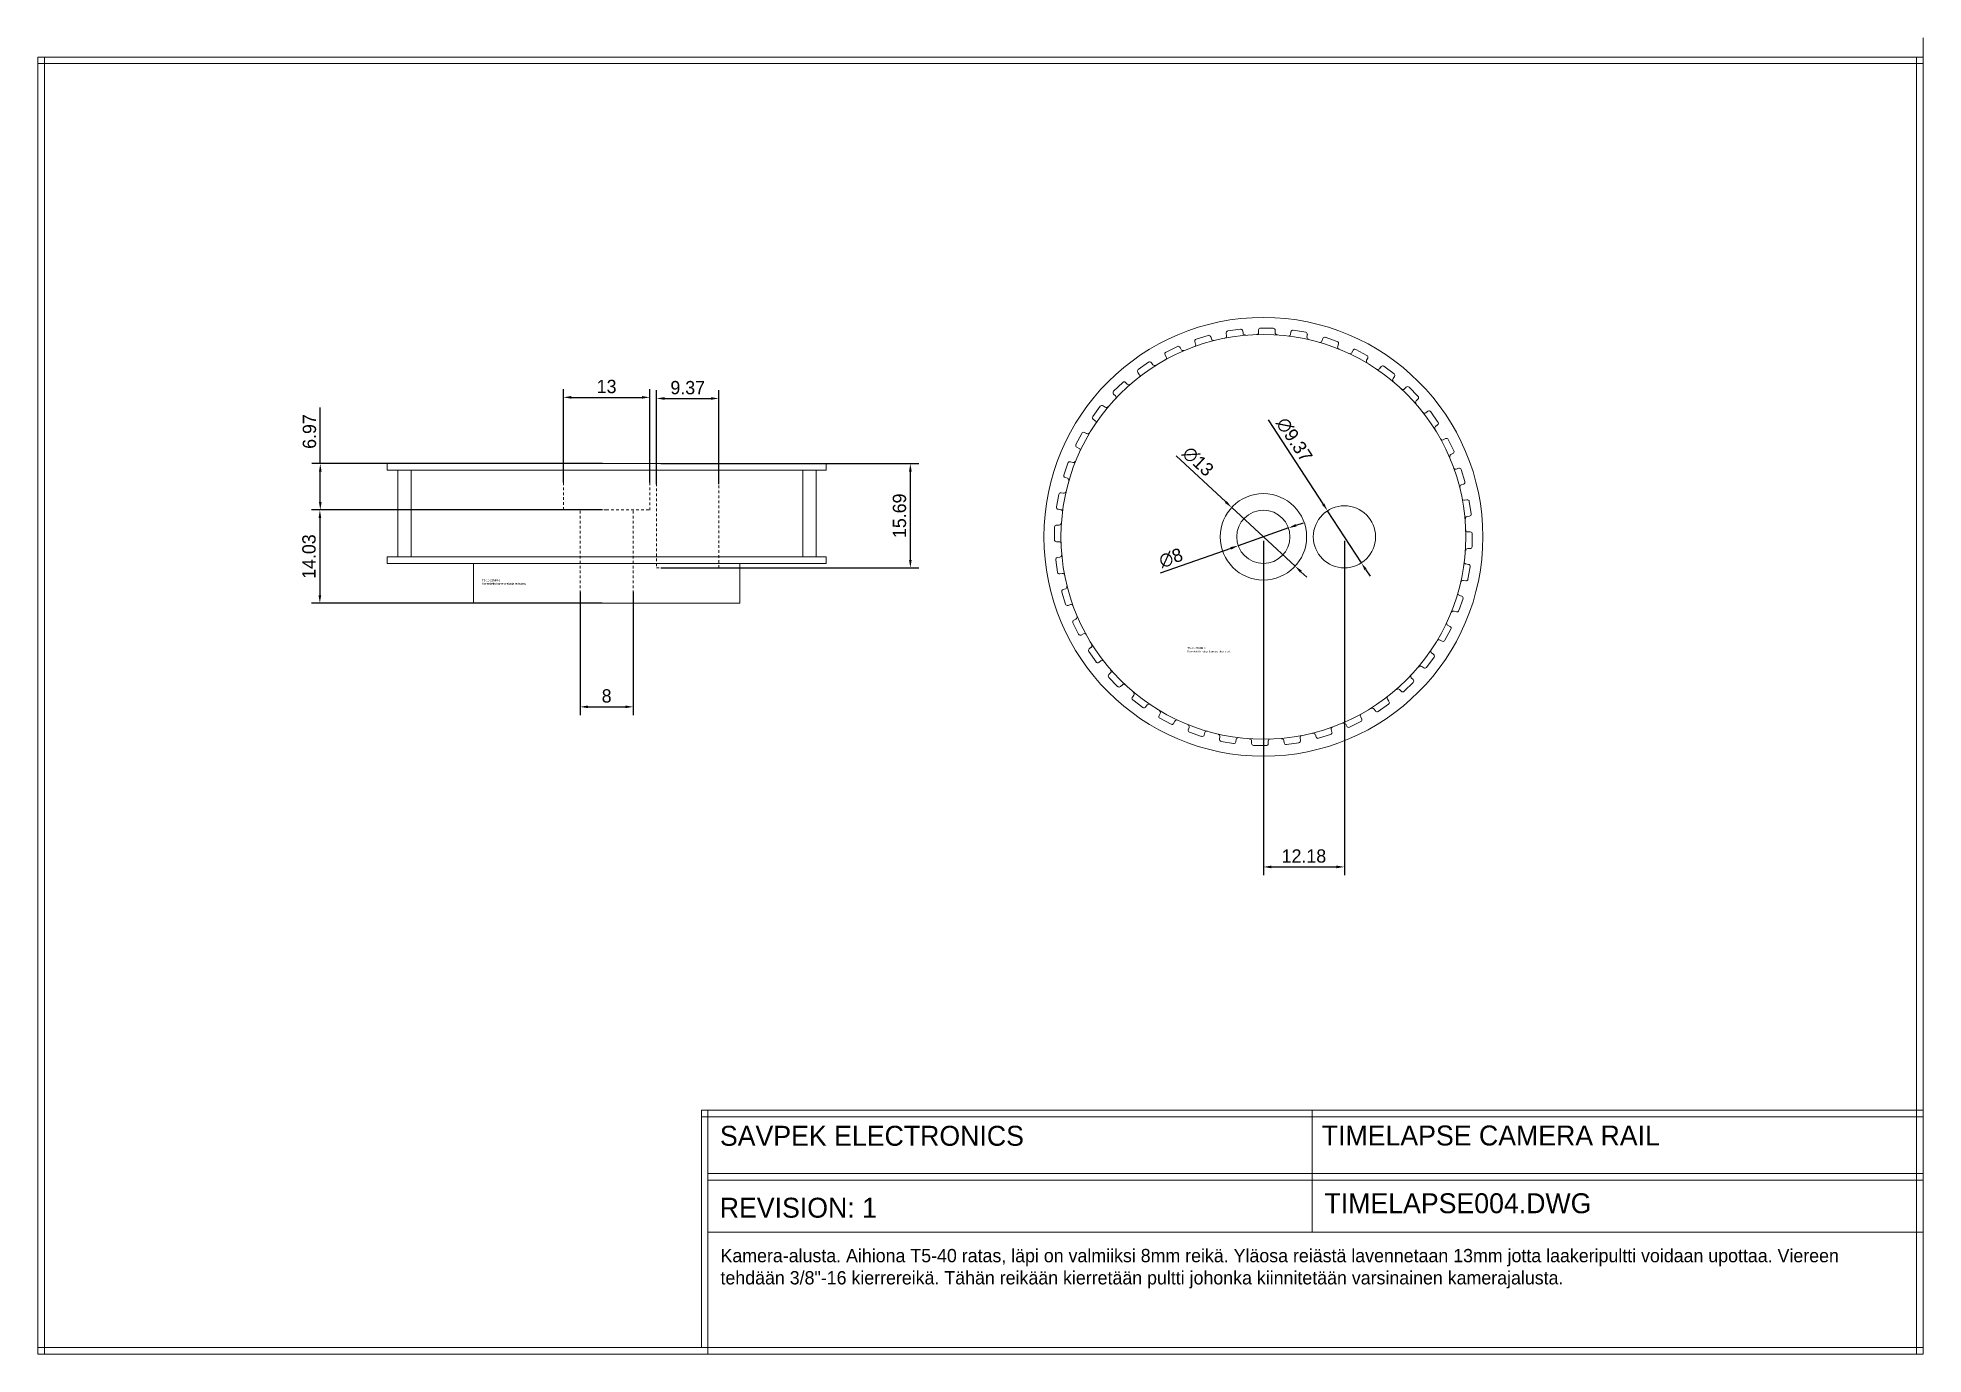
# Paper-space layout 'KAMERA-ALUSTA-RATAS' of a CAD drawing. Header units: millimetres. Extents: x 8 to 291, y 7 to 205.
import ezdxf

# ---------------------------------------------------------------- set-up
doc = ezdxf.new("R2010")
doc.units = ezdxf.units.MM
doc.linetypes.add('phl_center', pattern=[0.75, 0.4, -0.35])
doc.layers.add('ATTRIBUUTIT', color=61, linetype='Continuous', plot=False)
doc.layers.add('DIMENSIONS', color=50, linetype='Continuous')
doc.layers.add('RATTAAT', color=10, linetype='Continuous')
doc.dimstyles.new('SAVPEK_ISOT', dxfattribs={"dimtxt": 2, "dimasz": 1.2, "dimexe": 1.25, "dimexo": 0.625, "dimtad": 1, "dimdsep": 46, "dimtxsty": 'Standard', "dimcen": -2, "dimadec": 0, "dimazin": 0, "dimtfac": 1, "dimtmove": 0, "dimatfit": 3, "dimfxl": 0, "dimarcsym": 0})

# ---------------------------------------------------------------- blocks, each defined once
blk = doc.blocks.new('T5-40-CAMERA-PLATFORM-LSIDE')
at = {"lineweight": 0}
for p, q in [((33, 21), (-33, 21)), ((-33, 21), (-33, 20)), ((-33, 20), (-29.37, 20)), ((-31.37, 20), (-31.37, 7)), ((-29.37, 7), (-29.37, 20)), ((-29.37, 20), (29.48, 20)), ((29.48, 21), (-4, 21)), ((6.5, 21), (7.5, 21)), ((29.48, 7), (29.48, 20)), ((29.48, 20), (33, 20)), ((31.48, 7), (31.48, 20)), ((33, 21), (33, 20)), ((-33, 6), (-33, 7)), ((-33, 7), (-29.37, 7)), ((33, 6), (-33, 6)), ((-31.37, 6), (-29.37, 6)), ((-29.37, 7), (29.48, 7)), ((-20, 0), (-20, 6)), ((20, 0), (20, 6)), ((29.48, 7), (33, 7)), ((31.48, 6), (29.48, 6)), ((33, 7), (33, 6)), ((20, 0), (-20, 0)), ((0, 0), (-20, 0)), ((0, 0), (-20, 0)), ((0, 0), (-4, 0)), ((0, 0), (-4, 0)), ((0, 0), (-3, 0)), ((0, 0), (20, 0)), ((0, 0), (20, 0)), ((0, 0), (3, 0)), ((0, 0), (4, 0)), ((0, 0), (20, 0)), ((0, 0), (4, 0)), ((0, 0), (20, 0))]:
    blk.add_line(p, q, dxfattribs=at)
at = {"linetype": 'phl_center', "lineweight": 0}
for p, q in [((-6.5, 14.03), (-6.5, 21.03)), ((6.5, 14), (6.5, 21)), ((7.5, 21), (7.5, 5.31)), ((16.87, 5.31), (16.87, 21)), ((0, 14.03), (-6.5, 14.03)), ((-4, 0), (-4, 14.03)), ((-0.06, 14.03), (6.44, 14.03)), ((4, 0), (4, 14)), ((7.5, 5.31), (16.87, 5.31))]:
    blk.add_line(p, q, dxfattribs=at)
at = {"layer": 'ATTRIBUUTIT', "lineweight": 0, "flags": 8}
for tag, p in [('_TYYPPI', (-18.73, 3.3)), ('_KUVAUS', (-18.73, 2.8)), ('_NOTES', (-18.73, 2.31)), ('_NOTES_RIVI2', (-18.73, 1.85)), ('_NOTES_RIVI3', (-18.73, 1.38))]:
    blk.add_attdef(tag, p, '', height=0.3, dxfattribs=at)
blk = doc.blocks.new('T5-40-CAMERA-PLATFORM-TSIDE')
at = {"lineweight": 0}
for p, q in [((-3.45, 31.22), (-5.33, 30.96)), ((1.47, 31.38), (-0.43, 31.41)), ((-12.93, 28.63), (-14.64, 27.79)), ((-12.37, 28.17), (-12.53, 28.5)), ((-10.31, 29.36), (-10.19, 28.99)), ((-8.3, 30.3), (-10.11, 29.74)), ((-7.81, 29.76), (-7.92, 30.11)), ((-5.59, 30.61), (-5.53, 30.22)), ((-3.06, 30.61), (-3.11, 30.97)), ((-0.73, 31.11), (-0.73, 30.72)), ((1.77, 30.72), (1.77, 31.08)), ((4.14, 30.84), (4.08, 30.45)), ((6.36, 30.76), (4.49, 31.09)), ((6.55, 30.06), (6.61, 30.42)), ((8.92, 29.81), (8.8, 29.44)), ((11.1, 29.39), (9.3, 30.01)), ((11.17, 28.67), (11.29, 29.01)), ((-17.25, 26.25), (-18.81, 25.16)), ((-16.62, 25.89), (-16.84, 26.18)), ((-14.78, 27.39), (-14.6, 27.04)), ((13.47, 28.05), (13.29, 27.7)), ((15.56, 27.29), (13.88, 28.18)), ((15.52, 26.57), (15.69, 26.89)), ((17.7, 25.6), (17.46, 25.28)), ((19.64, 24.52), (18.12, 25.66)), ((-21.15, 23.23), (-22.51, 21.91)), ((-20.47, 22.97), (-20.73, 23.23)), ((-18.88, 24.74), (-18.65, 24.42)), ((19.49, 23.81), (19.7, 24.1)), ((-22.52, 21.48), (-22.24, 21.2)), ((21.48, 22.52), (21.2, 22.24)), ((23.23, 21.15), (21.91, 22.51)), ((22.97, 20.47), (23.23, 20.73)), ((-24.52, 19.64), (-25.66, 18.12)), ((-25.6, 17.7), (-25.28, 17.46)), ((-23.81, 19.49), (-24.1, 19.7)), ((24.74, 18.88), (24.42, 18.65)), ((26.25, 17.25), (25.16, 18.81)), ((-27.29, 15.56), (-28.18, 13.88)), ((-26.57, 15.52), (-26.89, 15.69)), ((25.89, 16.62), (26.18, 16.84)), ((27.39, 14.78), (27.04, 14.6)), ((28.63, 12.93), (27.79, 14.64)), ((-28.05, 13.47), (-27.7, 13.29)), ((28.17, 12.37), (28.5, 12.53)), ((-29.39, 11.1), (-30.01, 9.3)), ((-29.81, 8.92), (-29.44, 8.8)), ((-28.67, 11.17), (-29.01, 11.29)), ((29.36, 10.31), (28.99, 10.19)), ((30.3, 8.3), (29.74, 10.11)), ((-30.76, 6.36), (-31.09, 4.49)), ((-30.06, 6.55), (-30.42, 6.61)), ((29.76, 7.81), (30.11, 7.92)), ((-30.84, 4.14), (-30.45, 4.08)), ((30.61, 5.59), (30.22, 5.53)), ((30.61, 3.06), (30.97, 3.11)), ((31.22, 3.45), (30.96, 5.33)), ((-31.38, 1.47), (-31.41, -0.43)), ((-30.72, 1.77), (-31.08, 1.77)), ((31.11, 0.73), (30.72, 0.73)), ((31.38, -1.47), (31.41, 0.43)), ((-31.11, -0.73), (-30.72, -0.73)), ((30.72, -1.77), (31.08, -1.77)), ((-31.22, -3.45), (-30.96, -5.33)), ((-30.61, -3.06), (-30.97, -3.11)), ((-30.61, -5.59), (-30.22, -5.53)), ((30.84, -4.14), (30.45, -4.08)), ((30.76, -6.36), (31.09, -4.49)), ((-30.3, -8.3), (-29.74, -10.11)), ((-29.76, -7.81), (-30.11, -7.92)), ((30.06, -6.55), (30.42, -6.61)), ((-29.36, -10.31), (-28.99, -10.19)), ((28.67, -11.17), (29.01, -11.29)), ((29.39, -11.1), (30.01, -9.3)), ((29.81, -8.92), (29.44, -8.8)), ((-28.63, -12.93), (-27.79, -14.64)), ((-28.17, -12.37), (-28.5, -12.53)), ((27.29, -15.56), (28.18, -13.88)), ((28.05, -13.47), (27.7, -13.29)), ((-27.39, -14.78), (-27.04, -14.6)), ((-25.89, -16.62), (-26.18, -16.84)), ((26.57, -15.52), (26.89, -15.69)), ((-26.25, -17.25), (-25.16, -18.81)), ((-24.74, -18.88), (-24.42, -18.65)), ((23.81, -19.49), (24.1, -19.7)), ((24.52, -19.64), (25.66, -18.12)), ((25.6, -17.7), (25.28, -17.46)), ((-22.97, -20.47), (-23.23, -20.73)), ((-23.23, -21.15), (-21.91, -22.51)), ((-21.48, -22.52), (-21.2, -22.24)), ((21.15, -23.23), (22.51, -21.91)), ((22.52, -21.48), (22.24, -21.2)), ((-19.49, -23.81), (-19.7, -24.1)), ((-19.64, -24.52), (-18.12, -25.66)), ((-17.7, -25.6), (-17.46, -25.28)), ((17.25, -26.25), (18.81, -25.16)), ((18.88, -24.74), (18.65, -24.42)), ((20.47, -22.97), (20.73, -23.23)), ((-15.52, -26.57), (-15.69, -26.89)), ((-15.56, -27.29), (-13.88, -28.18)), ((-13.47, -28.05), (-13.29, -27.7)), ((12.37, -28.17), (12.53, -28.5)), ((12.93, -28.63), (14.64, -27.79)), ((14.78, -27.39), (14.6, -27.04)), ((16.62, -25.89), (16.84, -26.18)), ((-11.17, -28.67), (-11.29, -29.01)), ((-11.1, -29.39), (-9.3, -30.01)), ((-8.92, -29.81), (-8.8, -29.44)), ((-6.55, -30.06), (-6.61, -30.42)), ((-6.36, -30.76), (-4.49, -31.09)), ((-4.14, -30.84), (-4.08, -30.45)), ((-1.77, -30.72), (-1.77, -31.08)), ((0.73, -31.11), (0.73, -30.72)), ((3.06, -30.61), (3.11, -30.97)), ((3.45, -31.22), (5.33, -30.96)), ((5.59, -30.61), (5.53, -30.22)), ((7.81, -29.76), (7.92, -30.11)), ((8.3, -30.3), (10.11, -29.74)), ((10.31, -29.36), (10.19, -28.99)), ((-1.47, -31.38), (0.43, -31.41))]:
    blk.add_line(p, q, dxfattribs=at)
for centre, radius in [((0, 0), 33), ((0, 0), 30.43), ((0, 0), 6.5), ((0, 0), 4), ((12.18, 0), 4.68)]:
    blk.add_circle(centre, radius, dxfattribs=at)
for centre, start, end in [((-3.41, 30.93), 9, 98.0533), ((-0.43, 31.11), 89.0533, 180), ((1.47, 31.08), 0, 89.0533), ((-12.8, 28.36), 27, 116.0533), ((-10.47, 28.89), 288, 18), ((-10.02, 29.46), 107.0533, 198), ((-8.21, 30.01), 18, 107.0533), ((-7.52, 29.85), 198, 288), ((-5.82, 30.18), 279, 9), ((-5.29, 30.66), 98.0533, 189), ((-2.76, 30.66), 189, 279), ((-1.03, 30.72), 270, 0), ((2.07, 30.72), 180, 270), ((3.79, 30.5), 261, 351), ((4.44, 30.8), 80.0533, 171), ((6.31, 30.47), 351, 80.0533), ((6.85, 30.01), 171, 261), ((8.51, 29.53), 252, 342), ((9.2, 29.72), 71.0533, 162), ((11, 29.11), 342, 71.0533), ((11.46, 28.57), 162, 252), ((-17.08, 26.01), 36, 125.0533), ((-16.38, 26.07), 216, 306), ((-14.51, 27.52), 116.0533, 207), ((-14.86, 26.9), 297, 27), ((-12.1, 28.31), 207, 297), ((13.03, 27.84), 243, 333), ((13.74, 27.92), 62.0533, 153), ((15.79, 26.43), 153, 243), ((15.42, 27.03), 333, 62.0533), ((17.94, 25.42), 53.0533, 144), ((-20.94, 23.02), 45, 134.0533), ((-20.26, 23.18), 225, 315), ((-18.64, 24.92), 125.0533, 216), ((-18.89, 24.24), 306, 36), ((17.22, 25.46), 234, 324), ((19.73, 23.63), 144, 234), ((19.46, 24.28), 324, 53.0533), ((-22.3, 21.69), 134.0533, 225), ((-22.45, 20.99), 315, 45), ((20.99, 22.45), 225, 315), ((21.69, 22.3), 44.0533, 135), ((23.18, 20.26), 135, 225), ((23.02, 20.94), 315, 44.0533), ((-25.42, 17.94), 143.0533, 234), ((-25.46, 17.22), 324, 54), ((-24.28, 19.46), 54, 143.0533), ((-23.63, 19.73), 234, 324), ((24.24, 18.89), 216, 306), ((24.92, 18.64), 35.0533, 126), ((26.01, 17.08), 306, 35.0533), ((-27.03, 15.42), 63, 152.0533), ((-26.43, 15.79), 243, 333), ((26.07, 16.38), 126, 216), ((26.9, 14.86), 207, 297), ((27.52, 14.51), 26.0533, 117), ((-28.57, 11.46), 252, 342), ((-27.92, 13.74), 152.0533, 243), ((-27.84, 13.03), 333, 63), ((28.31, 12.1), 117, 207), ((28.36, 12.8), 297, 26.0533), ((-29.72, 9.2), 161.0533, 252), ((-29.53, 8.51), 342, 72), ((-29.11, 11), 72, 161.0533), ((28.89, 10.47), 198, 288), ((29.46, 10.02), 17.0533, 108), ((-30.47, 6.31), 81, 170.0533), ((-30.01, 6.85), 261, 351), ((29.85, 7.52), 108, 198), ((30.18, 5.82), 189, 279), ((30.01, 8.21), 288, 17.0533), ((-30.8, 4.44), 170.0533, 261), ((-30.5, 3.79), 351, 81), ((30.66, 2.76), 99, 189), ((30.66, 5.29), 8.0533, 99), ((30.93, 3.41), 279, 8.0533), ((-31.08, 1.47), 90, 179.0533), ((-30.72, 2.07), 270, 0), ((30.72, 1.03), 180, 270), ((31.11, 0.43), 359.0533, 90), ((-31.11, -0.43), 179.0533, 270), ((-30.72, -1.03), 0, 90), ((-30.66, -2.76), 279, 9), ((30.72, -2.07), 90, 180), ((31.08, -1.47), 270, 359.0533), ((-30.93, -3.41), 99, 188.0533), ((-30.66, -5.29), 188.0533, 279), ((-30.18, -5.82), 9, 99), ((30.5, -3.79), 171, 261), ((30.8, -4.44), 350.0533, 81), ((-30.01, -8.21), 108, 197.0533), ((-29.85, -7.52), 288, 18), ((29.53, -8.51), 162, 252), ((30.01, -6.85), 81, 171), ((30.47, -6.31), 261, 350.0533), ((-29.46, -10.02), 197.0533, 288), ((-28.89, -10.47), 18, 108), ((28.57, -11.46), 72, 162), ((29.11, -11), 252, 341.0533), ((29.72, -9.2), 341.0533, 72), ((-28.36, -12.8), 117, 206.0533), ((-28.31, -12.1), 297, 27), ((27.84, -13.03), 153, 243), ((27.92, -13.74), 332.0533, 63), ((-27.52, -14.51), 206.0533, 297), ((-26.9, -14.86), 27, 117), ((-26.01, -17.08), 126, 215.0533), ((-26.07, -16.38), 306, 36), ((26.43, -15.79), 63, 153), ((27.03, -15.42), 243, 332.0533), ((-24.92, -18.64), 215.0533, 306), ((-24.24, -18.89), 36, 126), ((23.63, -19.73), 54, 144), ((24.28, -19.46), 234, 323.0533), ((25.46, -17.22), 144, 234), ((25.42, -17.94), 323.0533, 54), ((-23.02, -20.94), 135, 224.0533), ((-23.18, -20.26), 315, 45), ((-21.69, -22.3), 224.0533, 315), ((-20.99, -22.45), 45, 135), ((22.45, -20.99), 135, 225), ((22.3, -21.69), 314.0533, 45), ((-19.46, -24.28), 144, 233.0533), ((-19.73, -23.63), 324, 54), ((-17.22, -25.46), 54, 144), ((18.89, -24.24), 126, 216), ((18.64, -24.92), 305.0533, 36), ((20.26, -23.18), 45, 135), ((20.94, -23.02), 225, 314.0533), ((-17.94, -25.42), 233.0533, 324), ((-15.42, -27.03), 153, 242.0533), ((-15.79, -26.43), 333, 63), ((-13.74, -27.92), 242.0533, 333), ((-13.03, -27.84), 63, 153), ((-11.46, -28.57), 342, 72), ((12.1, -28.31), 27, 117), ((14.86, -26.9), 117, 207), ((14.51, -27.52), 296.0533, 27), ((16.38, -26.07), 36, 126), ((17.08, -26.01), 216, 305.0533), ((-11, -29.11), 162, 251.0533), ((-9.2, -29.72), 251.0533, 342), ((-8.51, -29.53), 72, 162), ((-6.85, -30.01), 351, 81), ((-6.31, -30.47), 171, 260.0533), ((-4.44, -30.8), 260.0533, 351), ((-3.79, -30.5), 81, 171), ((-2.07, -30.72), 0, 90), ((-1.47, -31.08), 180, 269.0533), ((0.43, -31.11), 269.0533, 0), ((1.03, -30.72), 90, 180), ((2.76, -30.66), 9, 99), ((3.41, -30.93), 189, 278.0533), ((5.29, -30.66), 278.0533, 9), ((5.82, -30.18), 99, 189), ((7.52, -29.85), 18, 108), ((8.21, -30.01), 198, 287.0533), ((10.02, -29.46), 287.0533, 18), ((10.47, -28.89), 108, 198), ((12.8, -28.36), 207, 296.0533)]:
    blk.add_arc(centre, 0.3, start, end, dxfattribs=at)
at = {"layer": 'ATTRIBUUTIT', "lineweight": 0, "flags": 8}
for tag, p in [('_TYYPPI', (-11.42, -16.89)), ('_KUVAUS', (-11.42, -17.39)), ('_NOTES', (-11.42, -17.88)), ('_NOTES_RIVI2', (-11.42, -18.34)), ('_NOTES_RIVI3', (-11.42, -18.81))]:
    blk.add_attdef(tag, p, '', height=0.3, dxfattribs=at)
blk = doc.blocks.new('*D834')
at = {"layer": 'Defpoints', "color": 0, "lineweight": -3}
for p in [(191.81, 129.62), (204, 129.62), (204, 79.97)]:
    blk.add_point(p, dxfattribs=at)
at = {"layer": 'DIMENSIONS', "color": 0, "lineweight": -2}
for p, q in [((191.81, 129), (191.81, 78.72)), ((204, 129), (204, 78.72)), ((193.01, 79.97), (202.8, 79.97))]:
    blk.add_line(p, q, dxfattribs=at)
for points in [[(193.01, 79.77), (193.01, 80.17), (191.81, 79.97)], [(202.8, 80.17), (202.8, 79.77), (204, 79.97)]]:
    blk.add_solid(points, dxfattribs=at)
at = {"layer": 'DIMENSIONS', "color": 0, "lineweight": -2, "insert": (197.91, 81.6), "char_height": 2, "attachment_point": 5}
blk.add_mtext('12.18', dxfattribs=at)
blk = doc.blocks.new('*D835')
at = {"layer": 'Defpoints', "color": 0, "lineweight": -3}
for p in [(195.58, 130.95), (188.04, 128.29)]:
    blk.add_point(p, dxfattribs=at)
at = {"layer": 'DIMENSIONS', "color": 0, "lineweight": -2}
for p, q in [((195.58, 130.95), (188.04, 128.29)), ((196.72, 131.35), (197.85, 131.75)), ((186.91, 127.89), (176.29, 124.14))]:
    blk.add_line(p, q, dxfattribs=at)
for points in [[(196.78, 131.16), (196.65, 131.54), (195.58, 130.95)], [(186.84, 128.08), (186.98, 127.7), (188.04, 128.29)]]:
    blk.add_solid(points, dxfattribs=at)
at = {"layer": 'DIMENSIONS', "color": 0, "lineweight": -2, "insert": (177.91, 126.43), "char_height": 2, "attachment_point": 5, "rotation": 19.4593}
blk.add_mtext('∅8', dxfattribs=at)
blk = doc.blocks.new('*D836')
at = {"layer": 'Defpoints', "color": 0, "lineweight": -3}
for p in [(187.05, 134.04), (196.58, 125.2)]:
    blk.add_point(p, dxfattribs=at)
at = {"layer": 'DIMENSIONS', "color": 0, "lineweight": -2}
for p, q in [((186.17, 134.86), (178.71, 141.78)), ((196.58, 125.2), (187.05, 134.04)), ((197.46, 124.38), (198.34, 123.57))]:
    blk.add_line(p, q, dxfattribs=at)
for points in [[(186.3, 135), (186.03, 134.71), (187.05, 134.04)], [(197.32, 124.24), (197.59, 124.53), (196.58, 125.2)]]:
    blk.add_solid(points, dxfattribs=at)
at = {"layer": 'DIMENSIONS', "color": 0, "lineweight": -2, "insert": (181.98, 140.96), "char_height": 2, "attachment_point": 5, "rotation": 317.1368}
blk.add_mtext('∅13', dxfattribs=at)
blk = doc.blocks.new('*D837')
at = {"layer": 'Defpoints', "color": 0, "lineweight": -3}
for p in [(201.45, 133.55), (206.55, 125.69)]:
    blk.add_point(p, dxfattribs=at)
at = {"layer": 'DIMENSIONS', "color": 0, "lineweight": -2}
for p, q in [((200.79, 134.56), (192.58, 147.2)), ((206.55, 125.69), (201.45, 133.55)), ((207.2, 124.68), (207.86, 123.68))]:
    blk.add_line(p, q, dxfattribs=at)
for points in [[(200.96, 134.66), (200.63, 134.45), (201.45, 133.55)], [(207.03, 124.58), (207.37, 124.79), (206.55, 125.69)]]:
    blk.add_solid(points, dxfattribs=at)
at = {"layer": 'DIMENSIONS', "color": 0, "lineweight": -2, "insert": (196.46, 144.21), "char_height": 2, "attachment_point": 5, "rotation": 302.9956}
blk.add_mtext('∅9.37', dxfattribs=at)
blk = doc.blocks.new('*D838')
at = {"layer": 'Defpoints', "color": 0, "lineweight": -3}
for p in [(99.58, 150.6), (86.58, 137.16), (99.58, 137.16)]:
    blk.add_point(p, dxfattribs=at)
at = {"layer": 'DIMENSIONS', "color": 0, "lineweight": -2}
for p, q in [((86.58, 137.79), (86.58, 151.85)), ((87.78, 150.6), (98.38, 150.6)), ((99.58, 137.79), (99.58, 151.85))]:
    blk.add_line(p, q, dxfattribs=at)
for points in [[(87.78, 150.4), (87.78, 150.8), (86.58, 150.6)], [(98.38, 150.8), (98.38, 150.4), (99.58, 150.6)]]:
    blk.add_solid(points, dxfattribs=at)
at = {"layer": 'DIMENSIONS', "color": 0, "lineweight": -2, "insert": (93.08, 152.22), "char_height": 2, "attachment_point": 5}
blk.add_mtext('13', dxfattribs=at)
blk = doc.blocks.new('*D839')
at = {"layer": 'Defpoints', "color": 0, "lineweight": -3}
for p in [(89.08, 121.99), (97.08, 121.99), (97.08, 104.05)]:
    blk.add_point(p, dxfattribs=at)
at = {"layer": 'DIMENSIONS', "color": 0, "lineweight": -2}
for p, q in [((89.08, 121.37), (89.08, 102.8)), ((97.08, 121.37), (97.08, 102.8)), ((90.28, 104.05), (95.88, 104.05))]:
    blk.add_line(p, q, dxfattribs=at)
for points in [[(90.28, 103.85), (90.28, 104.25), (89.08, 104.05)], [(95.88, 104.25), (95.88, 103.85), (97.08, 104.05)]]:
    blk.add_solid(points, dxfattribs=at)
at = {"layer": 'DIMENSIONS', "color": 0, "lineweight": -2, "insert": (93.08, 105.68), "char_height": 2, "attachment_point": 5}
blk.add_mtext('8', dxfattribs=at)
blk = doc.blocks.new('*D840')
at = {"layer": 'Defpoints', "color": 0, "lineweight": -3}
for p in [(93.02, 133.66), (49.97, 119.63), (93.02, 119.63)]:
    blk.add_point(p, dxfattribs=at)
at = {"layer": 'DIMENSIONS', "color": 0, "lineweight": -2}
for p, q in [((92.4, 133.66), (48.72, 133.66)), ((49.97, 132.46), (49.97, 120.83)), ((92.4, 119.63), (48.72, 119.63))]:
    blk.add_line(p, q, dxfattribs=at)
for points in [[(49.77, 132.46), (50.17, 132.46), (49.97, 133.66)], [(50.17, 120.83), (49.77, 120.83), (49.97, 119.63)]]:
    blk.add_solid(points, dxfattribs=at)
at = {"layer": 'DIMENSIONS', "color": 0, "lineweight": -2, "insert": (48.34, 126.65), "char_height": 2, "attachment_point": 5, "rotation": 90}
blk.add_mtext('14.03', dxfattribs=at)
blk = doc.blocks.new('*D841')
at = {"layer": 'Defpoints', "color": 0, "lineweight": -3}
for p in [(50.03, 140.63), (93.08, 140.63), (93.08, 133.66)]:
    blk.add_point(p, dxfattribs=at)
at = {"layer": 'DIMENSIONS', "color": 0, "lineweight": -2}
for p, q in [((50.03, 141.83), (50.03, 149.08)), ((50.03, 140.63), (50.03, 141.83)), ((92.46, 140.63), (48.78, 140.63)), ((50.03, 134.86), (50.03, 139.43)), ((92.46, 133.66), (48.78, 133.66))]:
    blk.add_line(p, q, dxfattribs=at)
for points in [[(49.83, 139.43), (50.23, 139.43), (50.03, 140.63)], [(50.23, 134.86), (49.83, 134.86), (50.03, 133.66)]]:
    blk.add_solid(points, dxfattribs=at)
at = {"layer": 'DIMENSIONS', "color": 0, "lineweight": -2, "insert": (48.41, 145.46), "char_height": 2, "attachment_point": 5, "rotation": 90}
blk.add_mtext('6.97', dxfattribs=at)
blk = doc.blocks.new('*D842')
at = {"layer": 'Defpoints', "color": 0, "lineweight": -3}
for p in [(109.95, 150.43), (100.58, 136.93), (109.95, 136.93)]:
    blk.add_point(p, dxfattribs=at)
at = {"layer": 'DIMENSIONS', "color": 0, "lineweight": -2}
for p, q in [((100.58, 137.56), (100.58, 151.68)), ((101.78, 150.43), (108.75, 150.43)), ((109.95, 137.56), (109.95, 151.68))]:
    blk.add_line(p, q, dxfattribs=at)
for points in [[(101.78, 150.23), (101.78, 150.63), (100.58, 150.43)], [(108.75, 150.63), (108.75, 150.23), (109.95, 150.43)]]:
    blk.add_solid(points, dxfattribs=at)
at = {"layer": 'DIMENSIONS', "color": 0, "lineweight": -2, "insert": (105.27, 152.05), "char_height": 2, "attachment_point": 5}
blk.add_mtext('9.37', dxfattribs=at)
blk = doc.blocks.new('*D843')
at = {"layer": 'Defpoints', "color": 0, "lineweight": -3}
for p in [(100.58, 140.63), (138.74, 140.63), (100.58, 124.95)]:
    blk.add_point(p, dxfattribs=at)
at = {"layer": 'DIMENSIONS', "color": 0, "lineweight": -2}
for p, q in [((101.21, 140.63), (139.99, 140.63)), ((138.74, 126.15), (138.74, 139.43)), ((101.21, 124.95), (139.99, 124.95))]:
    blk.add_line(p, q, dxfattribs=at)
for points in [[(138.54, 139.43), (138.94, 139.43), (138.74, 140.63)], [(138.94, 126.15), (138.54, 126.15), (138.74, 124.95)]]:
    blk.add_solid(points, dxfattribs=at)
at = {"layer": 'DIMENSIONS', "color": 0, "lineweight": -2, "insert": (137.11, 132.79), "char_height": 2, "attachment_point": 5, "rotation": 90}
blk.add_mtext('15.69', dxfattribs=at)

psp = doc.layouts.new('KAMERA-ALUSTA-RATAS')

# ---------------------------------------------------------------- linework, layer by layer
at = {"layer": 'DIMENSIONS', "lineweight": 0}
for p, q in [((291.019, 6.664), (291.019, 204.696)), ((7.551, 201.789), (7.551, 6.664)), ((7.551, 201.789), (290.251, 201.789)), ((7.551, 201.789), (8.551, 201.789)), ((7.551, 201.789), (7.551, 200.789)), ((8.551, 201.789), (8.551, 6.664)), ((290.019, 6.664), (290.019, 201.789)), ((290.251, 201.789), (291.019, 201.789)), ((7.551, 200.789), (291.019, 200.789)), ((291.019, 43.402), (107.318, 43.402)), ((107.318, 43.402), (107.318, 7.664)), ((107.318, 43.402), (108.318, 43.402)), ((108.318, 43.402), (108.318, 6.664)), ((199.168, 43.402), (199.168, 25.033)), ((291.019, 43.402), (291.019, 42.402)), ((291.019, 42.402), (107.318, 42.402)), ((108.318, 33.877), (291.019, 33.877)), ((108.318, 33.877), (108.318, 32.877)), ((108.318, 32.877), (291.019, 32.877)), ((108.318, 25.033), (291.019, 25.033)), ((7.551, 6.664), (7.551, 7.664)), ((7.551, 7.664), (291.019, 7.664)), ((7.551, 6.664), (291.019, 6.664)), ((291.019, 6.664), (290.019, 6.664))]:
    psp.add_line(p, q, dxfattribs=at)

# ---------------------------------------------------------------- block references
at = {"layer": 'RATTAAT', "lineweight": 0}
for name, p, values in [('T5-40-CAMERA-PLATFORM-TSIDE', (191.813, 129.62), {'_TYYPPI': 'T5-40-21MM-2', '_KUVAUS': 'Koneistettu ratas kamera-alustaksi.'}), ('T5-40-CAMERA-PLATFORM-LSIDE', (93.083, 119.632), {'_TYYPPI': 'T5-10-21MM-2', '_KUVAUS': 'Koneistettu kamera-alusta rattaasta.'})]:
    psp.add_blockref(name, p, dxfattribs=at).add_auto_attribs(values)

# ---------------------------------------------------------------- texts
at = {"layer": 'DIMENSIONS', "lineweight": 0, "attachment_point": 1}
for s, insert, char_height, width in [('SAVPEK ELECTRONICS', (110.11, 41.03), 3, 87.5511), ('TIMELAPSE CAMERA RAIL', (200.589, 41.074), 3, 89.43006), ('REVISION: 1', (110.088, 30.211), 3, 87.5511), ('Kamera-alusta. Aihiona T5-40 ratas, läpi on valmiiksi 8mm reikä. Yläosa reiästä lavennetaan 13mm jotta laakeripultti voidaan upottaa. Viereen tehdään 3/8"-16 kierrereikä. Tähän reikään kierretään pultti johonka kiinnitetään varsinainen kamerajalusta.', (110.197, 22.51), 2, 173.47077)]:
    psp.add_mtext(s, dxfattribs=dict(at, insert=insert, char_height=char_height, width=width))
at = {"layer": 'DIMENSIONS', "lineweight": 0, "insert": (200.997, 30.885), "char_height": 3, "attachment_point": 1}
psp.add_mtext('TIMELAPSE004.DWG', dxfattribs=at)

# ---------------------------------------------------------------- dimensions: what is measured, and where the dimension line sits
at = {"layer": 'DIMENSIONS', "lineweight": 0}
for base, p1, p2, picture, middle in [((99.583, 150.597), (86.583, 137.163), (99.583, 137.163), '*D838', (93.083, 152.222)), ((109.953, 150.429), (100.583, 136.933), (109.953, 136.933), '*D842', (105.268, 152.054)), ((203.997862653, 79.970858288), (191.812862653, 129.620026958), (203.997862653, 129.620026958), '*D834', (197.905362653, 81.595858288)), ((97.083, 104.052), (89.083, 121.991), (97.083, 121.991), '*D839', (93.083, 105.677))]:
    dim = psp.add_linear_dim(base=base, p1=p1, p2=p2, dimstyle='SAVPEK_ISOT', dxfattribs=at)
    dim.commit()
    dim.dimension.update_dxf_attribs({"geometry": picture, "text_midpoint": middle})
for base, p1, p2, picture, middle in [((50.032, 140.632), (93.083, 133.663), (93.083, 140.632), '*D841', (48.407, 145.457)), ((138.7362, 140.6318), (100.5831, 124.9465), (100.5831, 140.6318), '*D843', (137.1112, 132.7892)), ((49.969, 119.632), (93.022, 133.663), (93.022, 119.632), '*D840', (48.344, 126.647))]:
    dim = psp.add_linear_dim(base=base, p1=p1, p2=p2, angle=90, dimstyle='SAVPEK_ISOT', dxfattribs=at)
    dim.commit()
    dim.dimension.update_dxf_attribs({"geometry": picture, "text_midpoint": middle})
for p1, p2, picture, middle in [((206.549, 125.691), (201.447, 133.549), '*D837', (195.1, 143.324)), ((196.577, 125.198), (187.048, 134.042), '*D836', (180.878, 139.769)), ((195.584, 130.953), (188.041, 128.287), '*D835', (178.454, 124.9))]:
    dim = psp.add_diameter_dim_2p(p1=p1, p2=p2, dimstyle='SAVPEK_ISOT', dxfattribs=at)
    dim.commit()
    dim.dimension.update_dxf_attribs({"geometry": picture, "text_midpoint": middle, "dimtype": 163})

doc.saveas('drawing.dxf')
